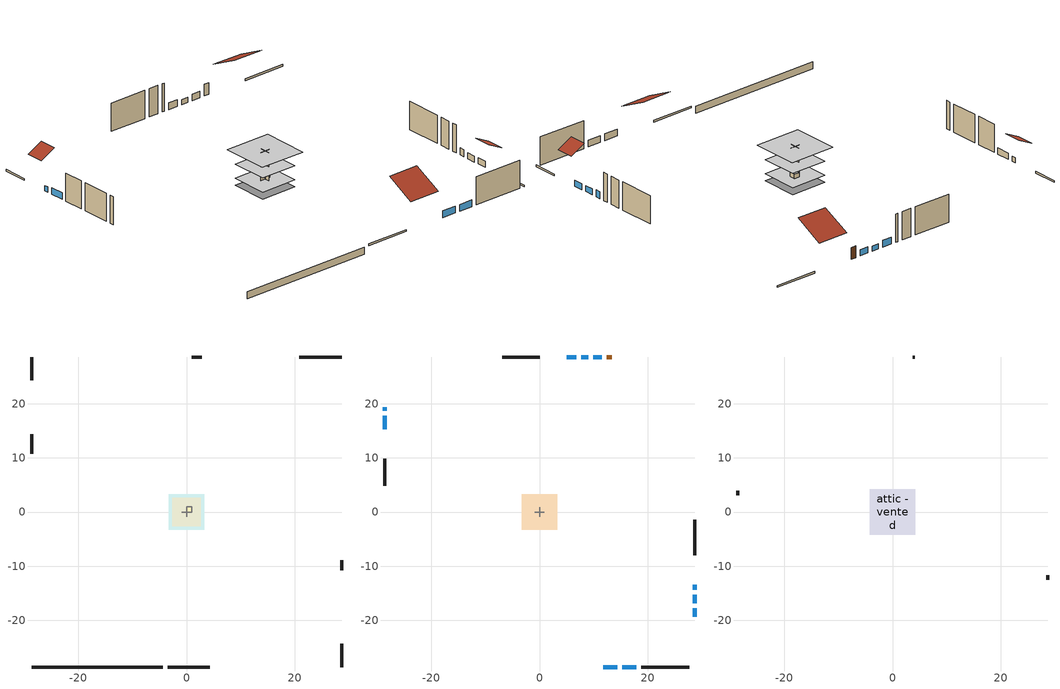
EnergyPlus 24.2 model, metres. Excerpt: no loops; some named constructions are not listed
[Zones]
central ac and furnace airloop ret air zone
 floor adiabatic (AdiabaticConst): 0,0 0,1 1,1 1,0 z0
 wall adiabatic (AdiabaticConst): 0,1 0,0 1,0 1,1 0,1 z0:1
 ceiling adiabatic (AdiabaticConst): 1,0 1,1 0,1 0,0 z1
crawlspace - vented
 floor foundation (Slab2 construction): -3.3,-3.3 -3.3,3.3 3.3,3.3 3.3,-3.3 z-0.91
 wall outside (RimJoist1 construction): -3.5,-28.63 4.3,-28.63 z0.3:0.61
 wall outside (RimJoist2 construction): -28.63,28.63 -28.63,24.3 z0.3:0.61
 wall outside (RimJoist3 construction): 28.63,28.63 20.83,28.63 z0.3:0.61
 wall outside (RimJoist4 construction): 28.63,-28.63 28.63,-24.3 z0.3:0.61
 wall foundation (FoundationWall1 construction): -28.63,-28.63 -4.43,-28.63 z-0.91:0.3
garage
 floor foundation (Slab1 construction): -2.59,-2.59 -2.59,2.59 2.59,2.59 2.59,-2.59 z0
 wall outside (Wall1 construction): -28.63,14.4 -28.63,10.74 z0.3:5.18
 wall outside (Wall12 construction): 28.63,-10.79 28.63,-8.96 z0.3:5.18
 wall outside (Wall2 construction): 2.79,28.63 0.97,28.63 z0.3:5.18
 wall to conditioned space (Wall5 construction Reversed): -0.91,0 0.91,0 z0.3:5.18
 wall to conditioned space (Wall6 construction Reversed): 0,-0.91 0,0.91 z0.3:5.18
conditioned space
 floor to crawlspace - vented (Floor1 construction): -3.3,-3.3 -3.3,3.3 3.3,3.3 3.3,-3.3 z0.3
 floor to garage (Floor2 construction): -2.59,-2.59 -2.59,2.59 2.59,2.59 2.59,-2.59 z0.3
 floor adiabatic (AdiabaticFloorConstruction): -3.3,-3.3 -3.3,3.3 3.3,3.3 3.3,-3.3 z2.74
 wall outside (AdiabaticWallConstruction 1): 13.32,28.63 12.41,28.63 z0.3:2.34
 wall outside (AdiabaticWallConstruction): 11.81,-28.63 14.37,-28.63 / 15.3,-28.63 17.86,-28.63 / 6.74,28.63 4.99,28.63 z0.3:1.46; 28.63,-19.39 28.63,-17.8 / 28.63,-16.87 28.63,-15.28 z0.3:1.34; -28.63,19.39 -28.63,18.73 / 8.97,28.63 7.67,28.63 z0.3:1.19; -28.63,17.81 -28.63,15.32 z0.3:1.4; 11.48,28.63 9.89,28.63 z0.3:1.37; 28.63,-14.36 28.63,-13.45 z0.3:1.49
 wall outside (Wall3 construction): 18.78,-28.63 27.7,-28.63 z0.3:5.18
 wall outside (Wall4 construction): -28.63,9.81 -28.63,4.86 z0.3:5.18
 wall outside (Wall7 construction): 0.04,28.63 -6.89,28.63 z0.3:5.18
 wall outside (Wall8 construction): 28.63,-8.03 28.63,-1.46 z0.3:5.18
 window (WindowConstruction): 11.81,-28.63 14.37,-28.63 z0.3:1.46
 window (WindowConstruction 9): 28.63,-19.39 28.63,-17.8 z0.3:1.34
 window (WindowConstruction 1): 15.3,-28.63 17.85,-28.63 z0.3:1.46
 window (WindowConstruction 2): -28.63,19.39 -28.63,18.73 z0.3:1.19
 window (WindowConstruction 3): -28.63,17.81 -28.63,15.33 z0.3:1.4
 window (WindowConstruction 4): 11.48,28.63 9.89,28.63 z0.3:1.37
 window (WindowConstruction 5): 8.97,28.63 7.67,28.63 z0.3:1.19
 window (WindowConstruction 6): 6.74,28.63 4.99,28.63 z0.3:1.46
 window (WindowConstruction 7): 28.63,-16.87 28.63,-15.28 z0.3:1.34
 window (WindowConstruction 8): 28.63,-14.35 28.63,-13.46 z0.3:1.49
 door (Door): 13.32,28.63 12.41,28.63 z0.3:2.34
 ceiling adiabatic (AdiabaticFloorConstruction): 3.3,-3.3 3.3,3.3 -3.3,3.3 -3.3,-3.3 z2.74
attic - vented
 floor to conditioned space (Floor3 construction Reversed): -4.2,-4.2 -4.2,4.2 4.2,4.2 4.2,-4.2 z5.18
 wall outside (Wall10 construction): 28.63,-12.53 28.63,-11.72 z0.3:5.18
 wall outside (Wall11 construction): 4.07,28.63 3.72,28.63 z0.3:5.18
 wall outside (Wall9 construction): -28.63,3.93 -28.63,3.12 z0.3:5.18
 roof outside (Roof1 construction): 10.88,-28.63,5.18 10.88,-23.58,7.71 5.23,-23.58,7.71 5.23,-28.63,5.18
 roof outside (Roof2 construction): -28.63,20.32,5.18 -25.9,20.32,6.55 -25.9,23.37,6.55 -28.63,23.37,5.18
 roof outside (Roof3 construction): 28.63,-20.32,5.18 25.9,-20.32,6.55 25.9,-23.37,6.55 28.63,-23.37,5.18
 roof outside (Roof4 construction): 14.25,28.63,5.18 14.25,23.58,7.71 19.9,23.58,7.71 19.9,28.63,5.18
[Material] Roughness=Rough; Thermal Absorptance=0.9
Name | Thickness {m} | Conductivity {W/m-K} | Density {kg/m3} | Specific Heat {J/kg-K} | Solar Absorptance | Visible Absorptance
ceiling loosefill ins | 0.254 | 0.0480833 | 16.02 | 1046.75 | 0.7 | 0.7
ceiling stud and cavity | 0.1397 | 0.104117 | 65.682 | 1177.47 | 0.7 | 0.7
floor covering | 0.0127 | 0.0433444 | 54.468 | 1339.84 | 0.6 | 0.6
floor rigid ins | 0.051816 | 0.029427 | 32.04 | 1214.23 | 0.7 | 0.7
floor stud and cavity | 0.1397 | 0.0972396 | 92.3553 | 1139.71 | 0.7 | 0.7
gypsum board | 0.0127 | 0.160291 | 801 | 837.4 | 0.6 | 0.6
osb sheathing 0.5 in. 2; osb sheathing 0.5 in. 3 | 0.0127 | 0.115458 | 512.64 | 1214.23 | 0.7 | 0.7
osb sheathing 0.75 in. | 0.01905 | 0.115458 | 512.64 | 1214.23 | 0.7 | 0.7
wall stud and cavity 2 | 0.1397 | 0.0937203 | 139.0536 | 1170.24 | 0.7 | 0.7
[Construction]
Floor1 construction Reversed: floor covering, osb sheathing 0.75 in., floor rigid ins, floor stud and cavity
Floor3 construction: ceiling loosefill ins, ceiling stud and cavity, gypsum board
Wall5 construction: osb sheathing 0.5 in. 2, wall stud and cavity 2, gypsum board
Wall6 construction: osb sheathing 0.5 in. 3, wall stud and cavity 2, gypsum board
[EnergyManagementSystem:Program]
unmet_hours_program: Set htg_unmet_hours = 0; Set clg_unmet_hours = 0; Set unit_htg_unmet_hours = 0; If ((DayOfYear >= 1) && (DayOfYear <= 365)); Set unit_htg_unmet_hours = unit_htg_unmet_hours + conditioned_space_htg_unmet_s; If unit_htg_unmet_hours > htg_unmet_hours; Set htg_unmet_hours = unit_htg_unmet_hours; EndIf; EndIf; Set unit_clg_unmet_hours = 0; If ((DayOfYear >= 1) && (DayOfYear <= 365)); Set unit_clg_unmet_hours = unit_clg_unmet_hours + conditioned_space_clg_unmet_s; If unit_clg_unmet_hours > clg_unmet_hours; Set clg_unmet_hours = unit_clg_unmet_hours; EndIf; EndIf
water_heater_Control: Set water_heater_HPWHSchedOverride = water_heater_T_set; If (water_heater_amb_temp<5.56) || (water_heater_amb_temp>48.89); Set water_heater_UESchedOverride = water_heater_T_set; Set water_heater_LESchedOverride = water_heater_T_set; Else; Set water_heater_UESchedOverride = water_heater_T_set - 9.0; Set water_heater_LESchedOverride = 0; EndIf
water_heater_hpwh_EC_adj: If WarmupFlag == 0; Set dhw_e_cons = water_heater_tank_energy + water_heater_tank_on_cycle_parasitic + water_heater_tank_off_cycle_parasitic + water_heater_coil_energy + water_heater_fan_energy; Set water_heater_hpwh_ec_adj_act = 0.0 * dhw_e_cons / 1; EndIf
water_heater_InletAir: Set water_heater_Tamb_act = water_heater_amb_temp; Set water_heater_RHamb_act = 0; Set water_heater_RHamb_act = water_heater_RHamb_act + (water_heater_amb_rh / 100) / 1; Set water_heater_sens_act = (0 - water_heater_sens_cool - (water_heater_tl + water_heater_fan_pwr)) / 1; Set water_heater_lat_act = (0 - water_heater_lat_cool) / 1
[EnergyManagementSystem:Subroutine]
central_ac_and_furnace_airloop_0_duct_subroutine: Set AH_MFR = central_ac_and_furnace_airloop_AH_MFR / 1; If AH_MFR > 0; Set AH_Tout = central_ac_and_furnace_airloop_AH_Tout; Set AH_Wout = central_ac_and_furnace_airloop_AH_Wout; Set RA_T = central_ac_and_furnace_airloop_RA_T; Set RA_W = central_ac_and_furnace_airloop_Ra_W; Set Fan_RTF = central_ac_and_furnace_airloop_Fan_RTF; Set DZ_T = central_ac_and_furnace_airloop_0_DZ_T; Set DZ_W = central_ac_and_furnace_airloop_0_DZ_W; Set AH_VFR = central_ac_and_furnace_airloop_AH_VFR / 1; Set h_SA = (@HFnTdbW AH_Tout AH_Wout); Set h_RA = (@HFnTdbW RA_T RA_W); Set h_fg = (@HfgAirFnWTdb AH_Wout AH_Tout); Set h_DZ = (@HFnTdbW DZ_T DZ_W); Set air_cp = 1006.0; Set f_sup = 0.133; Set f_ret = 0.067; Set sup_lk_mfr = f_sup * AH_MFR; Set ret_lk_mfr = f_ret * AH_MFR; Set SupTotLkToCond = sup_lk_mfr*(h_RA - h_SA); Set SupLatLkToCond = sup_lk_mfr*h_fg*(RA_W-AH_Wout); Set SupSensLkToCond = SupTotLkToCond-SupLatLkToCond; Set supply_ua = 77.161; Set eTm = 0-((Fan_RTF/(AH_MFR*air_cp))*supply_ua); Set t_sup = DZ_T+((AH_Tout-DZ_T)*(@Exp eTm)); Set SupCondToCond = AH_MFR*air_cp*(t_sup-AH_Tout); Set SupCondToDZ = 0-SupCondToCond; Set return_ua = 28.578; Set eTm = 0-((Fan_RTF/(AH_MFR*air_cp))*return_ua); Set t_ret = DZ_T+((RA_T-DZ_T)*(@Exp eTm)); Set RetCondToRP = AH_MFR*air_cp*(t_ret-RA_T); Set RetCondToDZ = 0-RetCondToRP; Set RetLatLkToRP = 0; Set RetSensLkToRP = ret_lk_mfr*air_cp*(DZ_T-RA_T); Set SupTotLkToDZ = sup_lk_mfr*(h_SA-h_DZ); Set SupLatLkToDZ = sup_lk_mfr*h_fg*(AH_Wout-DZ_W); Set SupSensLkToDZ = SupTotLkToDZ-SupLatLkToDZ; Set FracOutsideToCond = 1.0; Set FracOutsideToDZ = 0.0; Set FracCondToOutside = 0.0; Set FracDZToOutside = 1.0; Set FracDZToCond = 0.0; Set FracCondToDZ = 0.0; Set lk_imbal_vfr = @ABS(f_sup - f_ret) * AH_VFR; Set ImbalLkCondToDZ = lk_imbal_vfr * FracCondToDZ; Set ImbalLkDZToCond = lk_imbal_vfr * FracDZToCond; Set ImbalLkOutsideToCond = lk_imbal_vfr * FracOutsideToCond; Set ImbalLkOutsideToDZ = lk_imbal_vfr * FracOutsideToDZ; Set ImbalLkCondToOutside = lk_imbal_vfr * FracCondToOutside; Set ImbalLkDZToOutside = lk_imbal_vfr * FracDZToOutside; Else; Set SupLatLkToCond = 0; Set SupSensLkToCond = 0; Set SupCondToCond = 0; Set RetCondToRP = 0; Set RetLatLkToRP = 0; Set RetSensLkToRP = 0; Set RetCondToDZ = 0; Set SupCondToDZ = 0; Set SupLatLkToDZ = 0; Set SupSensLkToDZ = 0; Set ImbalLkCondToDZ = 0; Set ImbalLkDZToCond = 0; Set ImbalLkOutsideToCond = 0; Set ImbalLkOutsideToDZ = 0; Set ImbalLkCondToOutside = 0; Set ImbalLkDZToOutside = 0; EndIf; Set central_ac_and_furnace_airloop_0_SupLatLkToCond = SupLatLkToCond; Set central_ac_and_furnace_airloop_0_SupSensLkToCond = SupSensLkToCond; Set central_ac_and_furnace_airloop_0_SupCondToLv = SupCondToCond; Set central_ac_and_furnace_airloop_0_RetCondToRP = RetCondToRP; Set central_ac_and_furnace_airloop_0_RetLatLkToRP = RetLatLkToRP; Set central_ac_and_furnace_airloop_0_RetSensLkToRP = RetSensLkToRP; Set central_ac_and_furnace_airloop_0_RetCondToDZ = RetCondToDZ; Set central_ac_and_furnace_airloop_0_SupCondToDZ = SupCondToDZ; Set central_ac_and_furnace_airloop_0_SupLatLkToDZ = SupLatLkToDZ; Set central_ac_and_furnace_airloop_0_SupSensLkToDZ = SupSensLkToDZ; Set central_ac_and_furnace_airloop_0_ZoneMixCondToDZ = ImbalLkCondToDZ; Set central_ac_and_furnace_airloop_0_ZoneMixDZToCond = ImbalLkDZToCond; Set central_ac_and_furnace_airloop_0_DuctImbalLkSupFanEquivCond = ImbalLkCondToOutside; Set central_ac_and_furnace_airloop_0_DuctImbalLkExhFanEquivCond = ImbalLkOutsideToCond; Set central_ac_and_furnace_airloop_0_DuctImbalLkSupFanEquivDZ = ImbalLkDZToOutside; Set central_ac_and_furnace_airloop_0_DuctImbalLkExhFanEquivDZ = ImbalLkOutsideToDZ
[EnergyManagementSystem:ProgramCallingManager]
central_ac_and_furnace_airloop_0_duct_program_calling_manager: EndOfSystemTimestepAfterHVACReporting; central_ac_and_furnace_airloop_0_duct_program
central_ac_and_furnace_supply_fan_disaggregate_program_calling_manager: EndOfSystemTimestepBeforeHVACReporting; central_ac_and_furnace_supply_fan_disaggregate_program
central_ac_and_furnace_supply_fan_disaggregate_program_calling_manager 1: EndOfSystemTimestepBeforeHVACReporting; central_ac_and_furnace_supply_fan_disaggregate_program_1
component_loads_program_calling_manager: EndOfZoneTimestepAfterZoneReporting; component_loads_program
crawlspace_vented_1_duct_leakage_imbalance_infil_program_calling_manager: BeginZoneTimestepAfterInitHeatBalance; crawlspace_vented_1_duct_leakage_imbalance_infil_program
fridge_schedule_program_calling_manager: BeginZoneTimestepAfterInitHeatBalance; fridge_schedule_program
infil_program_calling_manager: BeginZoneTimestepAfterInitHeatBalance; infil_program
natural_vent_program_calling_manager: BeginZoneTimestepAfterInitHeatBalance; natural_vent_program
total_airflows_program_calling_manager: EndOfZoneTimestepAfterZoneReporting; total_airflows_program
total_loads_program_calling_manager: EndOfZoneTimestepAfterZoneReporting; total_loads_program
unmet_hours_program_calling_manager: EndOfZoneTimestepBeforeZoneReporting; unmet_hours_program
water_heater_hpwh_EC_adj_ProgramManager: EndOfSystemTimestepBeforeHVACReporting; water_heater_hpwh_EC_adj
water_heater_ProgramManager: InsideHVACSystemIterationLoop; water_heater_Control; water_heater_InletAir
[EnergyManagementSystem:OutputVariable]
Name | EMS Variable | Type of Data in Variable | Update Frequency | EMS Program or Subroutine | Units
central ac and furnace supply fan disaggregate clg | central_ac_and_furnace_supply_fan_clg | Summed | SystemTimestep | central_ac_and_furnace_supply_fan_disaggregate_program | J
central ac and furnace supply fan disaggregate htg primary | central_ac_and_furnace_supply_fan_primary_htg | Summed | SystemTimestep | central_ac_and_furnace_supply_fan_disaggregate_program_1 | J
loads_htg_tot_peakload_outvar; loads_htg_tot_annual_outvar; loads_htg_tot_timeseries_outvar | loads_htg_tot | Summed | ZoneTimestep | total_loads_program | J
loads_clg_tot_peakload_outvar; loads_clg_tot_annual_outvar; loads_clg_tot_timeseries_outvar | loads_clg_tot | Summed | ZoneTimestep | total_loads_program | J
htg_unmet_hours_annual_outvar; htg_unmet_hours_timeseries_outvar | htg_unmet_hours | Summed | ZoneTimestep | unmet_hours_program | hr
clg_unmet_hours_annual_outvar; clg_unmet_hours_timeseries_outvar | clg_unmet_hours | Summed | ZoneTimestep | unmet_hours_program | hr
loads_htg_roofs_annual_outvar; loads_htg_roofs_timeseries_outvar | loads_htg_roofs | Summed | ZoneTimestep | component_loads_program | J
loads_htg_ceilings_annual_outvar; loads_htg_ceilings_timeseries_outvar | loads_htg_ceilings | Summed | ZoneTimestep | component_loads_program | J
loads_htg_walls_annual_outvar; loads_htg_walls_timeseries_outvar | loads_htg_walls | Summed | ZoneTimestep | component_loads_program | J
loads_htg_rim_joists_annual_outvar; loads_htg_rim_joists_timeseries_outvar | loads_htg_rim_joists | Summed | ZoneTimestep | component_loads_program | J
loads_htg_foundation_walls_annual_outvar; loads_htg_foundation_walls_timeseries_outvar | loads_htg_foundation_walls | Summed | ZoneTimestep | component_loads_program | J
loads_htg_doors_annual_outvar; loads_htg_doors_timeseries_outvar | loads_htg_doors | Summed | ZoneTimestep | component_loads_program | J
loads_htg_windows_conduction_annual_outvar; loads_htg_windows_conduction_timeseries_outvar | loads_htg_windows_conduction | Summed | ZoneTimestep | component_loads_program | J
loads_htg_windows_solar_annual_outvar; loads_htg_windows_solar_timeseries_outvar | loads_htg_windows_solar | Summed | ZoneTimestep | component_loads_program | J
loads_htg_skylights_conduction_annual_outvar; loads_htg_skylights_conduction_timeseries_outvar | loads_htg_skylights_conduction | Summed | ZoneTimestep | component_loads_program | J
loads_htg_skylights_solar_annual_outvar; loads_htg_skylights_solar_timeseries_outvar | loads_htg_skylights_solar | Summed | ZoneTimestep | component_loads_program | J
loads_htg_floors_annual_outvar; loads_htg_floors_timeseries_outvar | loads_htg_floors | Summed | ZoneTimestep | component_loads_program | J
loads_htg_slabs_annual_outvar; loads_htg_slabs_timeseries_outvar | loads_htg_slabs | Summed | ZoneTimestep | component_loads_program | J
loads_htg_internal_mass_annual_outvar; loads_htg_internal_mass_timeseries_outvar | loads_htg_internal_mass | Summed | ZoneTimestep | component_loads_program | J
loads_htg_infil_annual_outvar; loads_htg_infil_timeseries_outvar | loads_htg_infil | Summed | ZoneTimestep | component_loads_program | J
loads_htg_natvent_annual_outvar; loads_htg_natvent_timeseries_outvar | loads_htg_natvent | Summed | ZoneTimestep | component_loads_program | J
loads_htg_mechvent_annual_outvar; loads_htg_mechvent_timeseries_outvar | loads_htg_mechvent | Summed | ZoneTimestep | component_loads_program | J
loads_htg_whf_annual_outvar; loads_htg_whf_timeseries_outvar | loads_htg_whf | Summed | ZoneTimestep | component_loads_program | J
loads_htg_ducts_annual_outvar; loads_htg_ducts_timeseries_outvar | loads_htg_ducts | Summed | ZoneTimestep | component_loads_program | J
loads_htg_intgains_annual_outvar; loads_htg_intgains_timeseries_outvar | loads_htg_intgains | Summed | ZoneTimestep | component_loads_program | J
loads_htg_lighting_annual_outvar; loads_htg_lighting_timeseries_outvar | loads_htg_lighting | Summed | ZoneTimestep | component_loads_program | J
loads_clg_roofs_annual_outvar; loads_clg_roofs_timeseries_outvar | loads_clg_roofs | Summed | ZoneTimestep | component_loads_program | J
loads_clg_ceilings_annual_outvar; loads_clg_ceilings_timeseries_outvar | loads_clg_ceilings | Summed | ZoneTimestep | component_loads_program | J
loads_clg_walls_annual_outvar; loads_clg_walls_timeseries_outvar | loads_clg_walls | Summed | ZoneTimestep | component_loads_program | J
loads_clg_rim_joists_annual_outvar; loads_clg_rim_joists_timeseries_outvar | loads_clg_rim_joists | Summed | ZoneTimestep | component_loads_program | J
loads_clg_foundation_walls_annual_outvar; loads_clg_foundation_walls_timeseries_outvar | loads_clg_foundation_walls | Summed | ZoneTimestep | component_loads_program | J
loads_clg_doors_annual_outvar; loads_clg_doors_timeseries_outvar | loads_clg_doors | Summed | ZoneTimestep | component_loads_program | J
loads_clg_windows_conduction_annual_outvar; loads_clg_windows_conduction_timeseries_outvar | loads_clg_windows_conduction | Summed | ZoneTimestep | component_loads_program | J
loads_clg_windows_solar_annual_outvar; loads_clg_windows_solar_timeseries_outvar | loads_clg_windows_solar | Summed | ZoneTimestep | component_loads_program | J
loads_clg_skylights_conduction_annual_outvar; loads_clg_skylights_conduction_timeseries_outvar | loads_clg_skylights_conduction | Summed | ZoneTimestep | component_loads_program | J
loads_clg_skylights_solar_annual_outvar; loads_clg_skylights_solar_timeseries_outvar | loads_clg_skylights_solar | Summed | ZoneTimestep | component_loads_program | J
loads_clg_floors_annual_outvar; loads_clg_floors_timeseries_outvar | loads_clg_floors | Summed | ZoneTimestep | component_loads_program | J
loads_clg_slabs_annual_outvar; loads_clg_slabs_timeseries_outvar | loads_clg_slabs | Summed | ZoneTimestep | component_loads_program | J
loads_clg_internal_mass_annual_outvar; loads_clg_internal_mass_timeseries_outvar | loads_clg_internal_mass | Summed | ZoneTimestep | component_loads_program | J
loads_clg_infil_annual_outvar; loads_clg_infil_timeseries_outvar | loads_clg_infil | Summed | ZoneTimestep | component_loads_program | J
loads_clg_natvent_annual_outvar; loads_clg_natvent_timeseries_outvar | loads_clg_natvent | Summed | ZoneTimestep | component_loads_program | J
loads_clg_mechvent_annual_outvar; loads_clg_mechvent_timeseries_outvar | loads_clg_mechvent | Summed | ZoneTimestep | component_loads_program | J
loads_clg_whf_annual_outvar; loads_clg_whf_timeseries_outvar | loads_clg_whf | Summed | ZoneTimestep | component_loads_program | J
loads_clg_ducts_annual_outvar; loads_clg_ducts_timeseries_outvar | loads_clg_ducts | Summed | ZoneTimestep | component_loads_program | J
loads_clg_intgains_annual_outvar; loads_clg_intgains_timeseries_outvar | loads_clg_intgains | Summed | ZoneTimestep | component_loads_program | J
loads_clg_lighting_annual_outvar; loads_clg_lighting_timeseries_outvar | loads_clg_lighting | Summed | ZoneTimestep | component_loads_program | J
total_infil_flow_rate_timeseries_outvar | total_infil_flow_rate | Averaged | ZoneTimestep | total_airflows_program | m^3/s
total_mechvent_flow_rate_timeseries_outvar | total_mechvent_flow_rate | Averaged | ZoneTimestep | total_airflows_program | m^3/s
total_natvent_flow_rate_timeseries_outvar | total_natvent_flow_rate | Averaged | ZoneTimestep | total_airflows_program | m^3/s
total_whf_flow_rate_timeseries_outvar | total_whf_flow_rate | Averaged | ZoneTimestep | total_airflows_program | m^3/s
[Schedule:Day:Interval]
cooling season schedule day; cooling season schedule day 2; cooling season schedule default day; natural vent schedule default day: No, 24:00, 0
cooling season schedule day 1; natural vent schedule day: No, 24:00, 1
[Schedule:Week:Daily]
cooling season schedule Week Rule - Jan1-May26: cooling season schedule day, cooling season schedule day, cooling season schedule day, cooling season schedule day, cooling season schedule day, cooling season schedule day, cooling season schedule day, cooling season schedule default day, cooling season schedule default day, cooling season schedule default day, cooling season schedule default day, cooling season schedule default day
cooling season schedule Week Rule - May27-Jun2: cooling season schedule day, cooling season schedule day, cooling season schedule day, cooling season schedule day, cooling season schedule day, cooling season schedule day 1, cooling season schedule day 1, cooling season schedule default day, cooling season schedule default day, cooling season schedule default day, cooling season schedule default day, cooling season schedule default day
cooling season schedule Week Rule - Jun3-Sep29: cooling season schedule day 1, cooling season schedule day 1, cooling season schedule day 1, cooling season schedule day 1, cooling season schedule day 1, cooling season schedule day 1, cooling season schedule day 1, cooling season schedule default day, cooling season schedule default day, cooling season schedule default day, cooling season schedule default day, cooling season schedule default day
cooling season schedule Week Rule - Sep30-Oct6: cooling season schedule day 1, cooling season schedule day 2, cooling season schedule day 2, cooling season schedule day 2, cooling season schedule day 2, cooling season schedule day 2, cooling season schedule day 2, cooling season schedule default day, cooling season schedule default day, cooling season schedule default day, cooling season schedule default day, cooling season schedule default day
cooling season schedule Week Rule - Oct7-Dec31: cooling season schedule day 2, cooling season schedule day 2, cooling season schedule day 2, cooling season schedule day 2, cooling season schedule day 2, cooling season schedule day 2, cooling season schedule day 2, cooling season schedule default day, cooling season schedule default day, cooling season schedule default day, cooling season schedule default day, cooling season schedule default day
natural vent schedule Week Rule - Jan1-Jan6: natural vent schedule day, natural vent schedule day, natural vent schedule default day, natural vent schedule day, natural vent schedule default day, natural vent schedule day, natural vent schedule default day, natural vent schedule default day, natural vent schedule default day, natural vent schedule default day, natural vent schedule default day, natural vent schedule default day
natural vent schedule Week Rule - Jan7-Dec31: natural vent schedule default day, natural vent schedule day, natural vent schedule default day, natural vent schedule day, natural vent schedule default day, natural vent schedule day, natural vent schedule default day, natural vent schedule default day, natural vent schedule default day, natural vent schedule default day, natural vent schedule default day, natural vent schedule default day
[Schedule:Year]
cooling season schedule: cooling season schedule Week Rule - Jan1-May26, 1, 1, 5, 26, cooling season schedule Week Rule - May27-Jun2, 5, 27, 6, 2, cooling season schedule Week Rule - Jun3-Sep29, 6, 3, 9, 29, cooling season schedule Week Rule - Sep30-Oct6, 9, 30, 10, 6, cooling season schedule Week Rule - Oct7-Dec31, 10, 7, 12, 31
natural vent schedule: natural vent schedule Week Rule - Jan1-Jan6, 1, 1, 1, 6, natural vent schedule Week Rule - Jan7-Dec31, 1, 7, 12, 31
